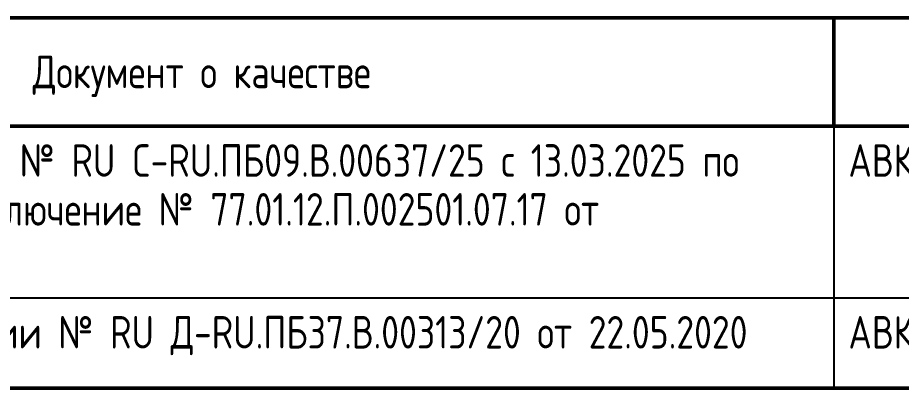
# Model space of a CAD drawing. Header units: metres. Extents: x 20 to 415, y 5 to 292.
# Drawn here: x 136.8 to 185.73, y 83.5 to 104 of the extents above; entities that cross this region are included whole.
import ezdxf
from ezdxf.enums import TextEntityAlignment as Align

# ---------------------------------------------------------------- set-up
doc = ezdxf.new("R2010")
doc.units = ezdxf.units.M
doc.layers.add('РАМКА', color=7, linetype='Continuous')
doc.layers.add('ТЕКСТ', color=7, linetype='Continuous')
doc.styles.add('GOST', font='isocpeur.ttf')

msp = doc.modelspace()

# ---------------------------------------------------------------- linework, layer by layer
at = {"layer": 'РАМКА', "lineweight": 50}
for points in [[(22, 98), (226, 98), (226, 104), (22, 104), (22, 98)], [(182, 104), (182, 98)], [(22, 83.5), (226, 83.5)]]:
    msp.add_lwpolyline(points, dxfattribs=at)
at = {"layer": 'РАМКА', "lineweight": 25}
for points in [[(182, 98), (182, 88.5)], [(22, 88.5), (226, 88.5)], [(182, 88.5), (182, 83.5)], [(22, 83.5), (226, 83.5)]]:
    msp.add_lwpolyline(points, dxfattribs=at)

# ---------------------------------------------------------------- texts
at = {"layer": 'ТЕКСТ', "style": 'GOST', "width": 0.8}
msp.add_text('Документ о качестве', height=1.8, dxfattribs=at).set_placement((147, 100.1), align=Align.CENTER)
for s, p in [('Сертификат соответствия № RU C-RU.ПБ09.В.00637/25 с 13.03.2025 по', (112.8, 95.2)), ('АВК №3-02.021-О.ОВ3 от 30.05.2025 г.', (182.8, 95.2)), ('16.12.2026; экспертное заключение № 77.01.12.П.002501.07.17 от', (112.8, 92.5)), ('Декларация о соответствии № RU Д-RU.ПБ37.В.00313/20 от 22.05.2020', (112.8, 85.7)), ('АВК №3-02.021-О.ОВ3 от 30.05.2025 г.', (182.8, 85.7))]:
    msp.add_text(s, height=1.8, dxfattribs=at).set_placement(p)

doc.saveas('drawing.dxf')
